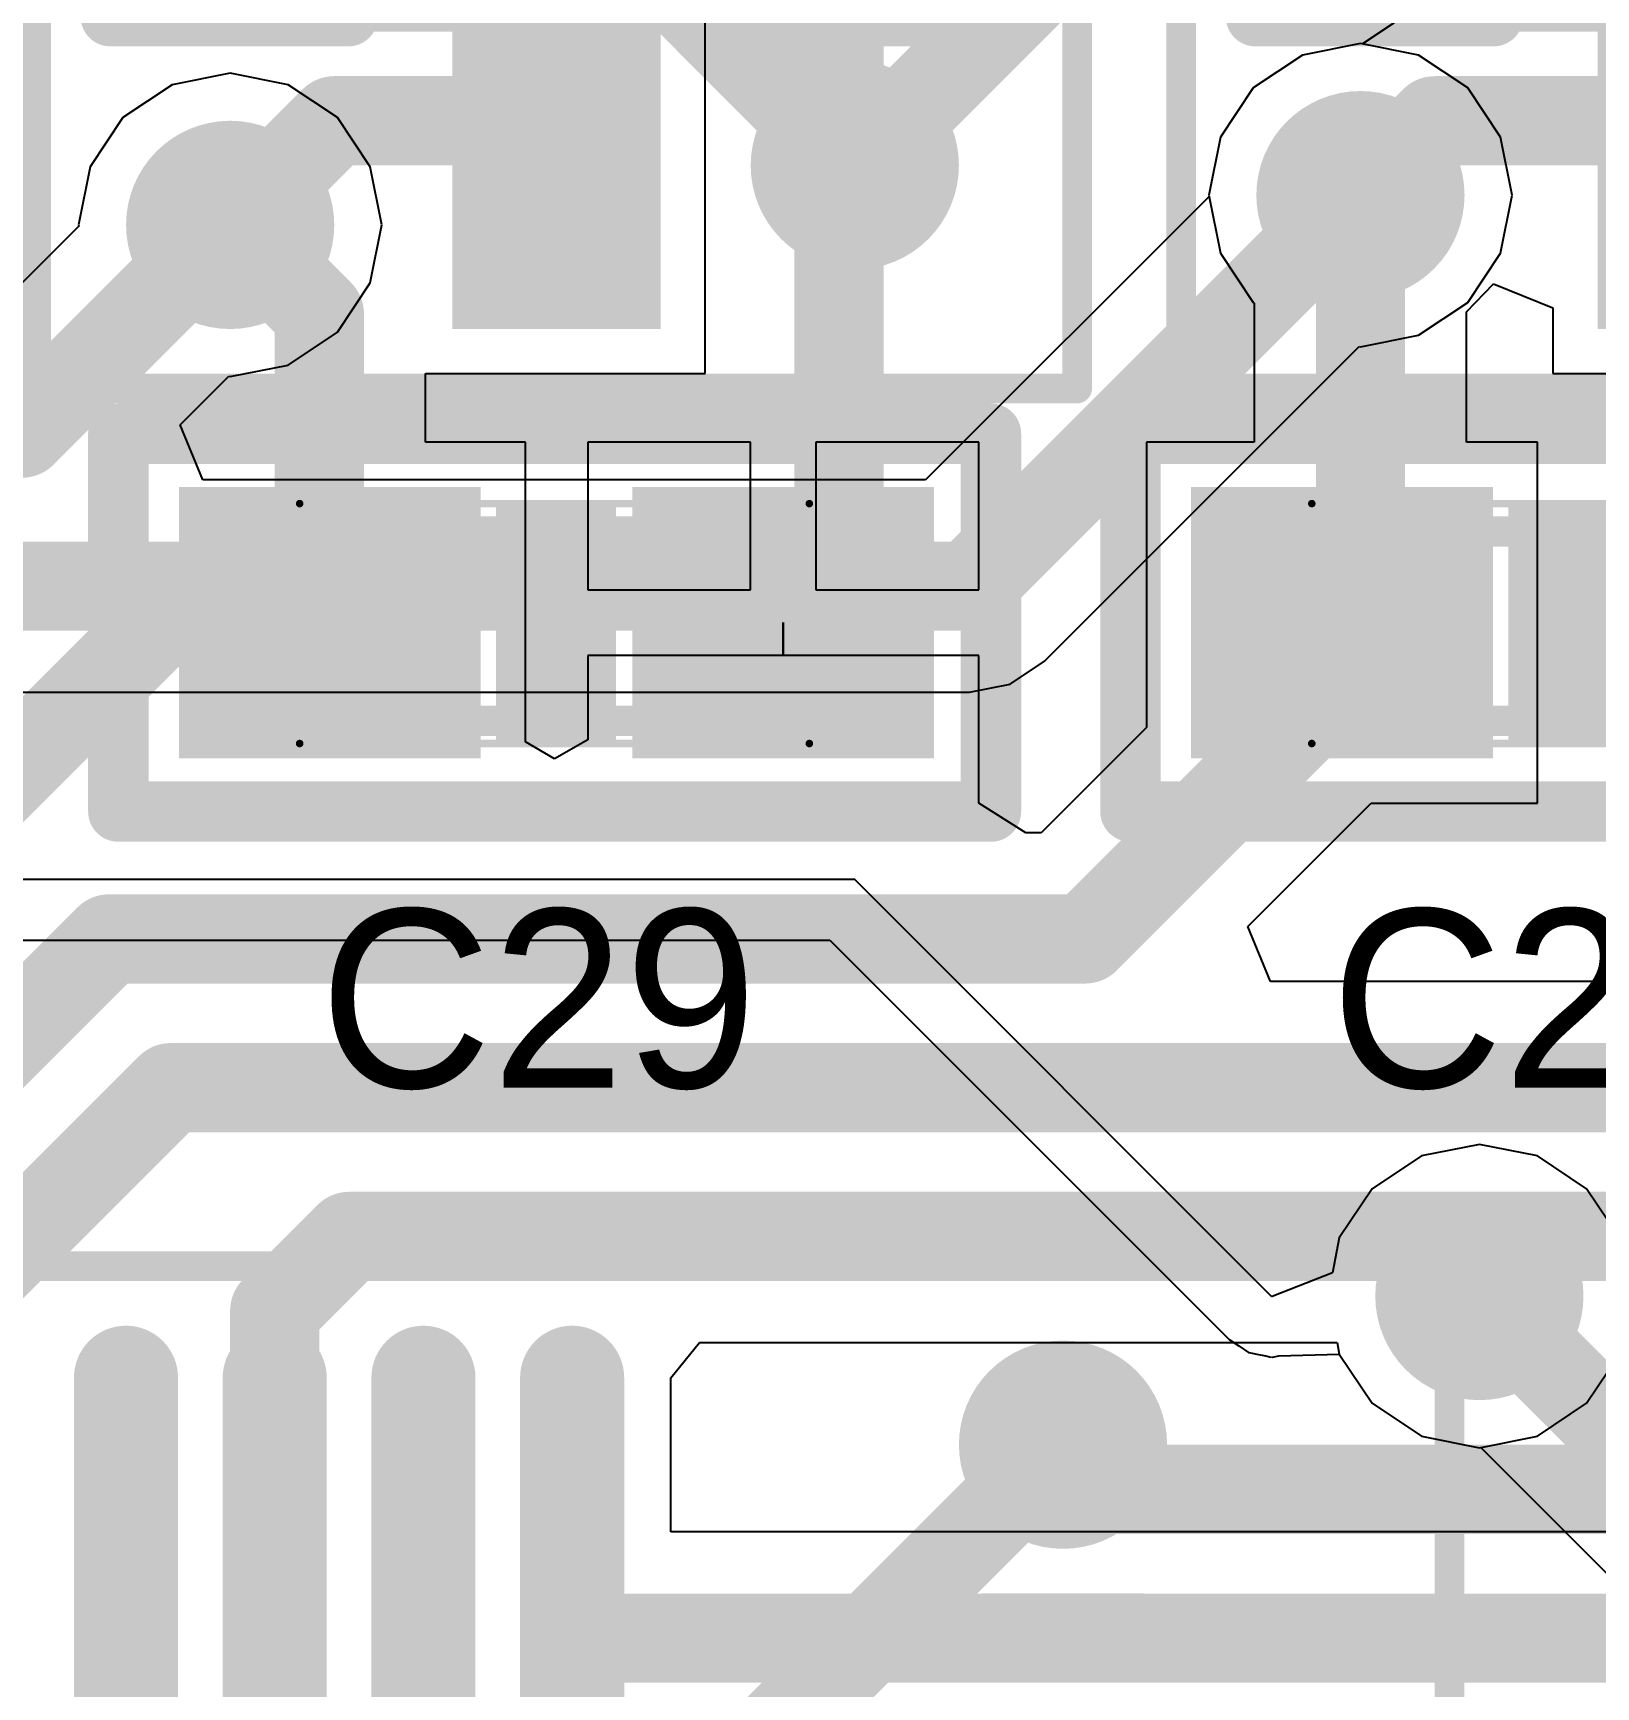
# Model space of a CAD drawing. Header units: millimetres. Extents: x 59 to 152, y 30 to 146.
# Drawn here: x 78.44 to 83.69, y 129.09 to 134.64 of the extents above; entities that cross this region are included whole.
import ezdxf

# ---------------------------------------------------------------- set-up
doc = ezdxf.new("R2010")
doc.units = ezdxf.units.MM
for name, color, linetype in [('BottomLayer', 5, 'Continuous'), ('BottomSolder', 6, 'Continuous'), ('Mechanical13', 56, 'Continuous'), ('Mechanical15', 56, 'Continuous'), ('Mechanical16', 56, 'Continuous'), ('Mechanical6', 56, 'Continuous'), ('MultiLayer', 9, 'Continuous'), ('TopLayer', 1, 'Continuous'), ('TopOverlay', 2, 'Continuous'), ('TopPaste', 8, 'Continuous'), ('TopSolder', 216, 'Continuous'), ('ViaHoleLayer', 16, 'Continuous')]:
    doc.layers.add(name, color=color, linetype=linetype)

# ---------------------------------------------------------------- blocks, each defined once
blk = doc.blocks.new('C0603_200')
at = {"layer": 'Mechanical16'}
for points, const_width in [([(0.8635999999999999, 0.4064), (-0.85000084, 0.4064)], 0.0254), ([(-0.85000084, 0.4064), (-0.85000084, -0.3999992)], 0.0254), ([(0.8635999999999999, 0.4064), (0.8635999999999999, -0.3999992)], 0.0254), ([(0.4572, 0.3302), (-0.43200066, 0.3302)], 0.1016), ([(0.4572, -0.30599888), (-0.43200066, -0.30599888)], 0.1016), ([(0.8635999999999999, -0.3999992), (-0.85000084, -0.3999992)], 0.0254)]:
    blk.add_lwpolyline(points, dxfattribs=dict(at, const_width=const_width))
for points, const_width in [([(-0.85635084, 0.4064, 1), (-0.8436508399999999, 0.4064, 1)], 0.0127), ([(-0.85635084, 0.4064, 1), (-0.8436508399999999, 0.4064, 1)], 0.0127), ([(0.85725, 0.4064, 1), (0.86995, 0.4064, 1)], 0.0127), ([(0.85725, 0.4064, 1), (0.86995, 0.4064, 1)], 0.0127), ([(-0.45740066, 0.3302, 1), (-0.40660066, 0.3302, 1)], 0.0508), ([(0.4318, 0.3302, 1), (0.4826, 0.3302, 1)], 0.0508), ([(-0.45740066, -0.30599888, 1), (-0.40660066, -0.30599888, 1)], 0.0508), ([(0.4318, -0.30599888, 1), (0.4826, -0.30599888, 1)], 0.0508), ([(-0.85635084, -0.3999992, 1), (-0.8436508399999999, -0.3999992, 1)], 0.0127), ([(-0.85635084, -0.3999992, 1), (-0.8436508399999999, -0.3999992, 1)], 0.0127), ([(0.85725, -0.3999992, 1), (0.86995, -0.3999992, 1)], 0.0127), ([(0.85725, -0.3999992, 1), (0.86995, -0.3999992, 1)], 0.0127)]:
    blk.add_lwpolyline(points, format="xyb", close=True, dxfattribs=dict(at, const_width=const_width))
for points in [[(-0.8382025399999999, -0.39999666), (-0.43180254, -0.39999666), (-0.8382025399999999, 0.40640254), (-0.43180254, 0.40640254)], [(0.43179746, -0.39999666), (0.83819746, -0.39999666), (0.43179746, 0.40640254), (0.83819746, 0.40640254)]]:
    blk.add_solid(points, dxfattribs=at)
at = {"layer": 'Mechanical6'}
blk.add_solid([(-0.19989292, -0.40010842), (0.20320508, -0.40010842), (-0.19989292, 0.40639238), (0.20320508, 0.40639238)], dxfattribs=at)
at = {"layer": 'TopLayer'}
for points in [[(-1.2192, -0.4064), (-0.3048, -0.4064), (-1.2192, 0.4064), (-0.3048, 0.4064)], [(0.3048, -0.4064), (1.2192, -0.4064), (0.3048, 0.4064), (1.2192, 0.4064)]]:
    blk.add_solid(points, dxfattribs=at)
at = {"layer": 'TopOverlay', "const_width": 0.2032}
for points in [[(1.4732, 0.635), (-1.4605, 0.635)], [(-1.4605, 0.635), (-1.4605, -0.635)], [(1.4732, 0.635), (1.4732, -0.635)], [(1.4732, -0.635), (-1.4605, -0.635)]]:
    blk.add_lwpolyline(points, dxfattribs=at)
at = {"layer": 'TopOverlay', "const_width": 0.1016}
for points in [[(-1.5113, 0.635, 1), (-1.4097, 0.635, 1)], [(-1.5113, 0.635, 1), (-1.4097, 0.635, 1)], [(1.4224, 0.635, 1), (1.524, 0.635, 1)], [(1.4224, 0.635, 1), (1.524, 0.635, 1)], [(-1.5113, -0.635, 1), (-1.4097, -0.635, 1)], [(-1.5113, -0.635, 1), (-1.4097, -0.635, 1)], [(1.4224, -0.635, 1), (1.524, -0.635, 1)], [(1.4224, -0.635, 1), (1.524, -0.635, 1)]]:
    blk.add_lwpolyline(points, format="xyb", close=True, dxfattribs=at)
at = {"layer": 'TopPaste'}
for points in [[(-1.2192, -0.4064), (-0.3048, -0.4064), (-1.2192, 0.4064), (-0.3048, 0.4064)], [(0.3048, -0.4064), (1.2192, -0.4064), (0.3048, 0.4064), (1.2192, 0.4064)]]:
    blk.add_solid(points, dxfattribs=at)
at = {"layer": 'TopSolder'}
for points in [[(-1.2691999, -0.4563999), (-0.2548001, -0.4563999), (-1.2691999, 0.4563999), (-0.2548001, 0.4563999)], [(0.2548001, -0.4563999), (1.2691999, -0.4563999), (0.2548001, 0.4563999), (1.2691999, 0.4563999)]]:
    blk.add_solid(points, dxfattribs=at)
blk = doc.blocks.new('C0603_201')
at = {"layer": 'Mechanical16'}
for points, const_width in [([(0.8635999999999999, 0.4064), (-0.85000084, 0.4064)], 0.0254), ([(-0.85000084, 0.4064), (-0.85000084, -0.3999992)], 0.0254), ([(0.8635999999999999, 0.4064), (0.8635999999999999, -0.3999992)], 0.0254), ([(0.4572, 0.3302), (-0.43200066, 0.3302)], 0.1016), ([(0.4572, -0.30599888), (-0.43200066, -0.30599888)], 0.1016), ([(0.8635999999999999, -0.3999992), (-0.85000084, -0.3999992)], 0.0254)]:
    blk.add_lwpolyline(points, dxfattribs=dict(at, const_width=const_width))
for points, const_width in [([(-0.85635084, 0.4064, 1), (-0.8436508399999999, 0.4064, 1)], 0.0127), ([(-0.85635084, 0.4064, 1), (-0.8436508399999999, 0.4064, 1)], 0.0127), ([(0.85725, 0.4064, 1), (0.86995, 0.4064, 1)], 0.0127), ([(0.85725, 0.4064, 1), (0.86995, 0.4064, 1)], 0.0127), ([(-0.45740066, 0.3302, 1), (-0.40660066, 0.3302, 1)], 0.0508), ([(0.4318, 0.3302, 1), (0.4826, 0.3302, 1)], 0.0508), ([(-0.45740066, -0.30599888, 1), (-0.40660066, -0.30599888, 1)], 0.0508), ([(0.4318, -0.30599888, 1), (0.4826, -0.30599888, 1)], 0.0508), ([(-0.85635084, -0.3999992, 1), (-0.8436508399999999, -0.3999992, 1)], 0.0127), ([(-0.85635084, -0.3999992, 1), (-0.8436508399999999, -0.3999992, 1)], 0.0127), ([(0.85725, -0.3999992, 1), (0.86995, -0.3999992, 1)], 0.0127), ([(0.85725, -0.3999992, 1), (0.86995, -0.3999992, 1)], 0.0127)]:
    blk.add_lwpolyline(points, format="xyb", close=True, dxfattribs=dict(at, const_width=const_width))
for points in [[(-0.83824064, -0.3999992), (-0.43184064, -0.3999992), (-0.83824064, 0.4064), (-0.43184064, 0.4064)], [(0.43175936, -0.3999992), (0.8381593599999999, -0.3999992), (0.43175936, 0.4064), (0.8381593599999999, 0.4064)]]:
    blk.add_solid(points, dxfattribs=at)
at = {"layer": 'Mechanical6'}
blk.add_solid([(-0.19989292, -0.40010842), (0.20320508, -0.40010842), (-0.19989292, 0.40639238), (0.20320508, 0.40639238)], dxfattribs=at)
at = {"layer": 'TopLayer'}
for points in [[(-1.2192, -0.4064), (-0.3048, -0.4064), (-1.2192, 0.4064), (-0.3048, 0.4064)], [(0.3048, -0.4064), (1.2192, -0.4064), (0.3048, 0.4064), (1.2192, 0.4064)]]:
    blk.add_solid(points, dxfattribs=at)
at = {"layer": 'TopOverlay', "const_width": 0.2032}
for points in [[(1.4732, 0.635), (-1.4605, 0.635)], [(-1.4605, 0.635), (-1.4605, -0.635)], [(1.4732, 0.635), (1.4732, -0.635)], [(1.4732, -0.635), (-1.4605, -0.635)]]:
    blk.add_lwpolyline(points, dxfattribs=at)
at = {"layer": 'TopOverlay', "const_width": 0.1016}
for points in [[(-1.5113, 0.635, 1), (-1.4097, 0.635, 1)], [(-1.5113, 0.635, 1), (-1.4097, 0.635, 1)], [(1.4224, 0.635, 1), (1.524, 0.635, 1)], [(1.4224, 0.635, 1), (1.524, 0.635, 1)], [(-1.5113, -0.635, 1), (-1.4097, -0.635, 1)], [(-1.5113, -0.635, 1), (-1.4097, -0.635, 1)], [(1.4224, -0.635, 1), (1.524, -0.635, 1)], [(1.4224, -0.635, 1), (1.524, -0.635, 1)]]:
    blk.add_lwpolyline(points, format="xyb", close=True, dxfattribs=at)
at = {"layer": 'TopPaste'}
for points in [[(-1.2192, -0.4064), (-0.3048, -0.4064), (-1.2192, 0.4064), (-0.3048, 0.4064)], [(0.3048, -0.4064), (1.2192, -0.4064), (0.3048, 0.4064), (1.2192, 0.4064)]]:
    blk.add_solid(points, dxfattribs=at)
at = {"layer": 'TopSolder'}
for points in [[(-1.2691999, -0.4563999), (-0.2548001, -0.4563999), (-1.2691999, 0.4563999), (-0.2548001, 0.4563999)], [(0.2548001, -0.4563999), (1.2691999, -0.4563999), (0.2548001, 0.4563999), (1.2691999, 0.4563999)]]:
    blk.add_solid(points, dxfattribs=at)
blk = doc.blocks.new('SOT23_N_218')
at = {"layer": 'Mechanical13', "const_width": 0.0999998}
for points in [[(-0.7000011399999999, -1.49999954), (-0.7000011399999999, 1.49999954)], [(0.6999985999999999, 1.49999954), (-0.7000011399999999, 1.49999954)], [(0.6999985999999999, -1.49999954), (0.6999985999999999, 1.49999954)], [(0.6999985999999999, -1.49999954), (-0.7000011399999999, -1.49999954)]]:
    blk.add_lwpolyline(points, dxfattribs=at)
at = {"layer": 'Mechanical13', "const_width": 0.0499999}
for points in [[(-0.72499982, 1.49999954, 1), (-0.67500246, 1.49999954, 1)], [(-0.72499982, 1.49999954, 1), (-0.67500246, 1.49999954, 1)], [(0.67499992, 1.49999954, 1), (0.72499728, 1.49999954, 1)], [(0.67499992, 1.49999954, 1), (0.72499728, 1.49999954, 1)], [(-0.72499982, -1.49999954, 1), (-0.67500246, -1.49999954, 1)], [(-0.72499982, -1.49999954, 1), (-0.67500246, -1.49999954, 1)], [(0.67499992, -1.49999954, 1), (0.72499728, -1.49999954, 1)], [(0.67499992, -1.49999954, 1), (0.72499728, -1.49999954, 1)]]:
    blk.add_lwpolyline(points, format="xyb", close=True, dxfattribs=at)
at = {"layer": 'Mechanical15', "const_width": 0.0999998}
for points in [[(-1.95000118, -1.74999904), (-1.95000118, 1.75000158)], [(1.94999864, 1.75000158), (-1.95000118, 1.75000158)], [(1.94999864, -1.74999904), (1.94999864, 1.75000158)], [(0, -0.499999), (0, 0.50000154)], [(0.499999, 0), (-0.50000154, 0)], [(1.94999864, -1.74999904), (-1.95000118, -1.74999904)]]:
    blk.add_lwpolyline(points, dxfattribs=at)
at = {"layer": 'Mechanical15', "const_width": 0.0499999}
for points in [[(-1.97499986, 1.75000158, 1), (-1.9250025, 1.75000158, 1)], [(-1.97499986, 1.75000158, 1), (-1.9250025, 1.75000158, 1)], [(1.92499996, 1.75000158, 1), (1.97499732, 1.75000158, 1)], [(1.92499996, 1.75000158, 1), (1.97499732, 1.75000158, 1)], [(-0.02499868, 0.50000154, 1), (0.02499868, 0.50000154, 1)], [(-0.52500022, 0, 1), (-0.47500286, 0, 1)], [(0.47500032, 0, 1), (0.52499768, 0, 1)], [(-0.02499868, -0.499999, 1), (0.02499868, -0.499999, 1)], [(-1.97499986, -1.74999904, 1), (-1.9250025, -1.74999904, 1)], [(-1.97499986, -1.74999904, 1), (-1.9250025, -1.74999904, 1)], [(1.92499996, -1.74999904, 1), (1.97499732, -1.74999904, 1)], [(1.92499996, -1.74999904, 1), (1.97499732, -1.74999904, 1)]]:
    blk.add_lwpolyline(points, format="xyb", close=True, dxfattribs=at)
at = {"layer": 'TopLayer'}
for points in [[(-0.40000174, 0.6500012399999999), (-0.40000174, 1.25000004), (-1.69999914, 0.6500012399999999), (-1.69999914, 1.25000004)], [(1.69999914, -0.2999994), (1.69999914, 0.2999994), (0.40000174, -0.2999994), (0.40000174, 0.2999994)], [(-0.40000174, -1.2499975), (-0.40000174, -0.6499986999999999), (-1.69999914, -1.2499975), (-1.69999914, -0.6499986999999999)]]:
    blk.add_solid(points, dxfattribs=at)
at = {"layer": 'TopOverlay'}
for points, const_width in [([(-0.9249994199999999, 1.80000148, 1), (-1.17500146, 1.80000148, 1)], 0.2499995), ([(-1.2375007, 1.80000148, 1), (-1.11250222, 1.80000148, 1)], 0.12499848), ([(-0.98749866, 1.80000148, 1), (-0.86250018, 1.80000148, 1)], 0.12499848), ([(-0.0499999, 1.49999954, 1), (0.0499999, 1.49999954, 1)], 0.0999998), ([(0.6499986999999999, 1.49999954, 1), (0.7499985, 1.49999954, 1)], 0.0999998), ([(0.6499986999999999, 1.49999954, 1), (0.7499985, 1.49999954, 1)], 0.0999998), ([(0.6499986999999999, 0.7000011399999999, 1), (0.7499985, 0.7000011399999999, 1)], 0.0999998), ([(0.6499986999999999, -0.6999985999999999, 1), (0.7499985, -0.6999985999999999, 1)], 0.0999998), ([(-0.0499999, -1.49999954, 1), (0.0499999, -1.49999954, 1)], 0.0999998), ([(0.6499986999999999, -1.49999954, 1), (0.7499985, -1.49999954, 1)], 0.0999998), ([(0.6499986999999999, -1.49999954, 1), (0.7499985, -1.49999954, 1)], 0.0999998)]:
    blk.add_lwpolyline(points, format="xyb", close=True, dxfattribs=dict(at, const_width=const_width))
at = {"layer": 'TopOverlay', "const_width": 0.1999996}
for points in [[(0.6999985999999999, 1.49999954), (0, 1.49999954)], [(0.6999985999999999, 0.7000011399999999), (0.6999985999999999, 1.49999954)], [(0.6999985999999999, -1.49999954), (0.6999985999999999, -0.6999985999999999)], [(0.6999985999999999, -1.49999954), (0, -1.49999954)]]:
    blk.add_lwpolyline(points, dxfattribs=at)
at = {"layer": 'TopPaste'}
for points in [[(-0.40000174, 0.6500012399999999), (-0.40000174, 1.25000004), (-1.69999914, 0.6500012399999999), (-1.69999914, 1.25000004)], [(1.69999914, -0.2999994), (1.69999914, 0.2999994), (0.40000174, -0.2999994), (0.40000174, 0.2999994)], [(-0.40000174, -1.2499975), (-0.40000174, -0.6499986999999999), (-1.69999914, -1.2499975), (-1.69999914, -0.6499986999999999)]]:
    blk.add_solid(points, dxfattribs=at)
at = {"layer": 'TopSolder'}
for points in [[(-0.35000184, 0.6000013399999999), (-0.35000184, 1.29999994), (-1.74999904, 0.6000013399999999), (-1.74999904, 1.29999994)], [(1.74999904, -0.3499993), (1.74999904, 0.3499993), (0.35000184, -0.3499993), (0.35000184, 0.3499993)], [(-0.35000184, -1.2999974), (-0.35000184, -0.5999987999999999), (-1.74999904, -1.2999974), (-1.74999904, -0.5999987999999999)]]:
    blk.add_solid(points, dxfattribs=at)
blk = doc.blocks.new('SOT23_N_219')
at = {"layer": 'Mechanical13', "const_width": 0.0999998}
for points in [[(-0.7000011399999999, -1.49999954), (-0.7000011399999999, 1.49999954)], [(0.6999985999999999, 1.49999954), (-0.7000011399999999, 1.49999954)], [(0.6999985999999999, -1.49999954), (0.6999985999999999, 1.49999954)], [(0.6999985999999999, -1.49999954), (-0.7000011399999999, -1.49999954)]]:
    blk.add_lwpolyline(points, dxfattribs=at)
at = {"layer": 'Mechanical13', "const_width": 0.0499999}
for points in [[(-0.72499982, 1.49999954, 1), (-0.67500246, 1.49999954, 1)], [(-0.72499982, 1.49999954, 1), (-0.67500246, 1.49999954, 1)], [(0.67499992, 1.49999954, 1), (0.72499728, 1.49999954, 1)], [(0.67499992, 1.49999954, 1), (0.72499728, 1.49999954, 1)], [(-0.72499982, -1.49999954, 1), (-0.67500246, -1.49999954, 1)], [(-0.72499982, -1.49999954, 1), (-0.67500246, -1.49999954, 1)], [(0.67499992, -1.49999954, 1), (0.72499728, -1.49999954, 1)], [(0.67499992, -1.49999954, 1), (0.72499728, -1.49999954, 1)]]:
    blk.add_lwpolyline(points, format="xyb", close=True, dxfattribs=at)
at = {"layer": 'Mechanical15', "const_width": 0.0999998}
for points in [[(-1.95000118, -1.74999904), (-1.95000118, 1.75000158)], [(1.94999864, 1.75000158), (-1.95000118, 1.75000158)], [(1.94999864, -1.74999904), (1.94999864, 1.75000158)], [(0, -0.499999), (0, 0.50000154)], [(0.499999, 0), (-0.50000154, 0)], [(1.94999864, -1.74999904), (-1.95000118, -1.74999904)]]:
    blk.add_lwpolyline(points, dxfattribs=at)
at = {"layer": 'Mechanical15', "const_width": 0.0499999}
for points in [[(-1.97499986, 1.75000158, 1), (-1.9250025, 1.75000158, 1)], [(-1.97499986, 1.75000158, 1), (-1.9250025, 1.75000158, 1)], [(1.92499996, 1.75000158, 1), (1.97499732, 1.75000158, 1)], [(1.92499996, 1.75000158, 1), (1.97499732, 1.75000158, 1)], [(-0.02499868, 0.50000154, 1), (0.02499868, 0.50000154, 1)], [(-0.52500022, 0, 1), (-0.47500286, 0, 1)], [(0.47500032, 0, 1), (0.52499768, 0, 1)], [(-0.02499868, -0.499999, 1), (0.02499868, -0.499999, 1)], [(-1.97499986, -1.74999904, 1), (-1.9250025, -1.74999904, 1)], [(-1.97499986, -1.74999904, 1), (-1.9250025, -1.74999904, 1)], [(1.92499996, -1.74999904, 1), (1.97499732, -1.74999904, 1)], [(1.92499996, -1.74999904, 1), (1.97499732, -1.74999904, 1)]]:
    blk.add_lwpolyline(points, format="xyb", close=True, dxfattribs=at)
at = {"layer": 'TopLayer'}
for points in [[(-0.40000174, 0.6500012399999999), (-0.40000174, 1.25000004), (-1.69999914, 0.6500012399999999), (-1.69999914, 1.25000004)], [(1.69999914, -0.2999994), (1.69999914, 0.2999994), (0.40000174, -0.2999994), (0.40000174, 0.2999994)], [(-0.40000174, -1.2499975), (-0.40000174, -0.6499986999999999), (-1.69999914, -1.2499975), (-1.69999914, -0.6499986999999999)]]:
    blk.add_solid(points, dxfattribs=at)
at = {"layer": 'TopOverlay'}
for points, const_width in [([(-0.9249994199999999, 1.80000148, 1), (-1.17500146, 1.80000148, 1)], 0.2499995), ([(-1.2375007, 1.80000148, 1), (-1.11250222, 1.80000148, 1)], 0.12499848), ([(-0.98749866, 1.80000148, 1), (-0.86250018, 1.80000148, 1)], 0.12499848), ([(-0.0499999, 1.49999954, 1), (0.0499999, 1.49999954, 1)], 0.0999998), ([(0.6499986999999999, 1.49999954, 1), (0.7499985, 1.49999954, 1)], 0.0999998), ([(0.6499986999999999, 1.49999954, 1), (0.7499985, 1.49999954, 1)], 0.0999998), ([(0.6499986999999999, 0.7000011399999999, 1), (0.7499985, 0.7000011399999999, 1)], 0.0999998), ([(0.6499986999999999, -0.6999985999999999, 1), (0.7499985, -0.6999985999999999, 1)], 0.0999998), ([(-0.0499999, -1.49999954, 1), (0.0499999, -1.49999954, 1)], 0.0999998), ([(0.6499986999999999, -1.49999954, 1), (0.7499985, -1.49999954, 1)], 0.0999998), ([(0.6499986999999999, -1.49999954, 1), (0.7499985, -1.49999954, 1)], 0.0999998)]:
    blk.add_lwpolyline(points, format="xyb", close=True, dxfattribs=dict(at, const_width=const_width))
at = {"layer": 'TopOverlay', "const_width": 0.1999996}
for points in [[(0.6999985999999999, 1.49999954), (0, 1.49999954)], [(0.6999985999999999, 0.7000011399999999), (0.6999985999999999, 1.49999954)], [(0.6999985999999999, -1.49999954), (0.6999985999999999, -0.6999985999999999)], [(0.6999985999999999, -1.49999954), (0, -1.49999954)]]:
    blk.add_lwpolyline(points, dxfattribs=at)
at = {"layer": 'TopPaste'}
for points in [[(-0.40000174, 0.6500012399999999), (-0.40000174, 1.25000004), (-1.69999914, 0.6500012399999999), (-1.69999914, 1.25000004)], [(1.69999914, -0.2999994), (1.69999914, 0.2999994), (0.40000174, -0.2999994), (0.40000174, 0.2999994)], [(-0.40000174, -1.2499975), (-0.40000174, -0.6499986999999999), (-1.69999914, -1.2499975), (-1.69999914, -0.6499986999999999)]]:
    blk.add_solid(points, dxfattribs=at)
at = {"layer": 'TopSolder'}
for points in [[(-0.35000184, 0.6000013399999999), (-0.35000184, 1.29999994), (-1.74999904, 0.6000013399999999), (-1.74999904, 1.29999994)], [(1.74999904, -0.3499993), (1.74999904, 0.3499993), (0.35000184, -0.3499993), (0.35000184, 0.3499993)], [(-0.35000184, -1.2999974), (-0.35000184, -0.5999987999999999), (-1.74999904, -1.2999974), (-1.74999904, -0.5999987999999999)]]:
    blk.add_solid(points, dxfattribs=at)
blk = doc.blocks.new('LQFP64_N_306')
at = {"layer": 'Mechanical15', "const_width": 0.0999998}
for points in [[(-6.6999993, 6.70000184), (-6.6999993, -6.6999993)], [(6.70000184, -6.6999993), (-6.6999993, -6.6999993)]]:
    blk.add_lwpolyline(points, dxfattribs=at)
at = {"layer": 'Mechanical15', "const_width": 0.0499999}
blk.add_lwpolyline([(-6.724997979999999, -6.6999993, 1), (-6.67500062, -6.6999993, 1)], format="xyb", close=True, dxfattribs=at)
blk.add_lwpolyline([(-6.724997979999999, -6.6999993, 1), (-6.67500062, -6.6999993, 1)], format="xyb", close=True, dxfattribs=at)
at = {"layer": 'TopLayer', "const_width": 0.2499995}
for points in [[(-3.75000012, -4.77499934), (-3.75000012, -6.32499878)], [(-3.24999858, -4.77499934), (-3.24999858, -6.32499878)], [(-2.74999958, -4.77499934), (-2.74999958, -6.32499878)], [(-2.24999804, -4.77499934), (-2.24999804, -6.32499878)]]:
    blk.add_lwpolyline(points, dxfattribs=at)
at = {"layer": 'TopLayer', "const_width": 0.12499848}
for points in [[(-3.81249936, -6.32499878, 1), (-3.68750088, -6.32499878, 1)], [(-3.31249782, -6.32499878, 1), (-3.18749934, -6.32499878, 1)], [(-2.81249882, -6.32499878, 1), (-2.68750034, -6.32499878, 1)], [(-2.31249728, -6.32499878, 1), (-2.1874988, -6.32499878, 1)]]:
    blk.add_lwpolyline(points, format="xyb", close=True, dxfattribs=at)
at = {"layer": 'TopPaste', "const_width": 0.2499995}
for points in [[(-3.75000012, -4.77499934), (-3.75000012, -6.32499878)], [(-3.24999858, -4.77499934), (-3.24999858, -6.32499878)], [(-2.74999958, -4.77499934), (-2.74999958, -6.32499878)], [(-2.24999804, -4.77499934), (-2.24999804, -6.32499878)]]:
    blk.add_lwpolyline(points, dxfattribs=at)
at = {"layer": 'TopPaste', "const_width": 0.12499848}
for points in [[(-3.81249936, -6.32499878, 1), (-3.68750088, -6.32499878, 1)], [(-3.31249782, -6.32499878, 1), (-3.18749934, -6.32499878, 1)], [(-2.81249882, -6.32499878, 1), (-2.68750034, -6.32499878, 1)], [(-2.31249728, -6.32499878, 1), (-2.1874988, -6.32499878, 1)]]:
    blk.add_lwpolyline(points, format="xyb", close=True, dxfattribs=at)
at = {"layer": 'TopSolder', "const_width": 0.3499993}
for points in [[(-3.75000012, -4.77499934), (-3.75000012, -6.32499878)], [(-3.24999858, -4.77499934), (-3.24999858, -6.32499878)], [(-2.74999958, -4.77499934), (-2.74999958, -6.32499878)], [(-2.24999804, -4.77499934), (-2.24999804, -6.32499878)]]:
    blk.add_lwpolyline(points, dxfattribs=at)
at = {"layer": 'TopSolder', "const_width": 0.17499838}
for points in [[(-3.83750058, -6.32499878, 1), (-3.66249966, -6.32499878, 1)], [(-3.33749904, -6.32499878, 1), (-3.16249812, -6.32499878, 1)], [(-2.83750004, -6.32499878, 1), (-2.66249912, -6.32499878, 1)], [(-2.3374985, -6.32499878, 1), (-2.16249758, -6.32499878, 1)]]:
    blk.add_lwpolyline(points, format="xyb", close=True, dxfattribs=at)

msp = doc.modelspace()

# ---------------------------------------------------------------- linework, layer by layer
at = {"layer": 'BottomLayer'}
for p, q in [((82.89999929999999, 134.60979682), (82.70490952, 134.5709907)), ((83.09508908, 134.5709907), (82.89999929999999, 134.60979682)), ((82.70490952, 134.5709907), (82.53951995999999, 134.46048038)), ((83.26047864, 134.46048038), (83.09508908, 134.5709907)), ((78.9049095, 134.4709909), (78.73951994, 134.36048058)), ((79.09999927999999, 134.50979702), (78.9049095, 134.4709909)), ((79.29508906, 134.4709909), (79.09999927999999, 134.50979702)), ((79.46047861999999, 134.36048058), (79.29508906, 134.4709909)), ((82.53951995999999, 134.46048038), (82.42900963999999, 134.29509082)), ((83.37098895999999, 134.29509082), (83.26047864, 134.46048038)), ((78.73951994, 134.36048058), (78.62900961999999, 134.19509102)), ((79.57098893999999, 134.19509102), (79.46047861999999, 134.36048058)), ((82.42900963999999, 134.29509082), (82.39020352, 134.10000104)), ((83.40979508, 134.10000104), (83.37098895999999, 134.29509082)), ((78.62900961999999, 134.19509102), (78.5902035, 134.00000124)), ((79.60979506, 134.00000124), (79.57098893999999, 134.19509102)), ((82.39105441999999, 134.09572876), (81.43798038, 133.14265472)), ((82.39020352, 134.10000104), (82.39105441999999, 134.09572876)), ((83.37098895999999, 133.90491126), (83.40979508, 134.10000104)), ((78.59105439999999, 133.99572896), (78.25218283999999, 133.6568574)), ((78.5902035, 134.00000124), (78.59105439999999, 133.99572896)), ((79.57098893999999, 133.80491146), (79.60979506, 134.00000124)), ((83.26047864, 133.7395217), (83.37098895999999, 133.90491126)), ((79.46047861999999, 133.6395219), (79.57098893999999, 133.80491146)), ((83.09508908, 133.62901138), (83.26047864, 133.7395217)), ((79.29508906, 133.52901158), (79.46047861999999, 133.6395219)), ((81.83813198, 132.53346112), (82.89572702, 133.59105616)), ((82.89572702, 133.59105616), (82.89999929999999, 133.59020526)), ((82.89999929999999, 133.59020526), (83.09508908, 133.62901138)), ((79.09999927999999, 133.49020546), (79.29508906, 133.52901158)), ((78.93210273999999, 133.3274321), (79.095727, 133.49105636)), ((79.095727, 133.49105636), (79.09999927999999, 133.49020546)), ((79.00863801999999, 133.14265472), (78.93210273999999, 133.3274321)), ((81.43798038, 133.14265472), (79.00863801999999, 133.14265472)), ((81.72235878, 132.45610542), (81.83813198, 132.53346112)), ((74.84781575999999, 132.42894012), (81.58579567999999, 132.42894012)), ((81.58579567999999, 132.42894012), (81.72235878, 132.45610542)), ((81.20000016, 131.80000056), (74.48018886, 131.80000056)), ((82.60141214, 130.39858858), (81.20000016, 131.80000056)), ((74.48018632, 131.59608174), (81.11553246, 131.59608174)), ((81.11553246, 131.59608174), (82.45721888, 130.25439532)), ((83.10474362, 130.87072886), (82.93935406, 130.76021854)), ((83.2998334, 130.90953498), (83.10474362, 130.87072886)), ((83.49492318, 130.87072886), (83.2998334, 130.90953498)), ((83.66031274, 130.76021854), (83.49492318, 130.87072886)), ((82.93935406, 130.76021854), (82.82884374, 130.59482898)), ((83.77082306, 130.59482898), (83.66031274, 130.76021854)), ((82.82884374, 130.59482898), (82.80547827999999, 130.47736668)), ((82.80547827999999, 130.47736668), (82.60348223999999, 130.39860128)), ((82.60348223999999, 130.39860128), (82.60141214, 130.39858858)), ((82.45721888, 130.25439532), (82.4577472, 130.25404226)), ((82.4577472, 130.25404226), (82.45810533999999, 130.25351394)), ((82.45810533999999, 130.25351394), (82.49076466, 130.23198236)), ((82.49076466, 130.23198236), (82.52337571999999, 130.2101917)), ((82.52337571999999, 130.2101917), (82.5240031, 130.21006724)), ((82.5240031, 130.21006724), (82.52453396, 130.20971672)), ((82.52453396, 130.20971672), (82.56284986, 130.20234056)), ((82.56284986, 130.20234056), (82.58181096, 130.19856866)), ((82.58181096, 130.19856866), (82.59922012, 130.19472564)), ((82.59922012, 130.19472564), (82.60023104, 130.19490598)), ((82.60023104, 130.19490598), (82.60141214, 130.19466976)), ((82.60141214, 130.19466976), (82.60204206, 130.19479422)), ((82.60204206, 130.19479422), (82.60266435999999, 130.19467484)), ((82.60266435999999, 130.19467484), (82.60473445999999, 130.19468754)), ((82.60473445999999, 130.19468754), (82.62603743999999, 130.19906142)), ((82.62603743999999, 130.19906142), (82.82884628, 130.20464688)), ((82.82884628, 130.20464688), (82.93935406, 130.03925986)), ((82.93935406, 130.03925986), (83.10474362, 129.92874954)), ((83.10474362, 129.92874954), (83.2998334, 129.88994342)), ((83.2998334, 129.88994342), (83.30446382, 129.89086544)), ((83.30446382, 129.89086544), (85.5242384, 127.67109086))]:
    msp.add_line(p, q, dxfattribs=at)
at = {"layer": 'BottomLayer', "const_width": 0.2999994}
for points in [[(78.99999948, 136.40000152), (81.20000016, 134.20000084)], [(81.20000016, 134.20000084), (83.3999983, 136.39999898)], [(81.58579567999999, 132.78579742), (82.89999929999999, 134.10000104)], [(78.39999814, 133.3000001), (79.09999927999999, 134.00000124)], [(74.42633832, 133.3000001), (78.39999814, 133.3000001)], [(74.70000046, 132.78579742), (81.58579567999999, 132.78579742)], [(83.2998334, 130.3997392), (83.30026266, 130.3997392)], [(83.30026266, 130.3997392), (86.00000071999999, 127.70000114)], [(79.81914186, 127.81914238), (81.89999875999999, 129.89999928)]]:
    msp.add_lwpolyline(points, dxfattribs=at)
at = {"layer": 'BottomLayer'}
for points, const_width in [([(81.05000045999999, 134.20000084, 1), (81.34999986, 134.20000084, 1)], 0.2999994), ([(82.7499996, 134.10000104, 1), (83.049999, 134.10000104, 1)], 0.2999994), ([(81.12500157999999, 134.20000084, 1), (81.27499874, 134.20000084, 1)], 0.1499997), ([(81.12500157999999, 134.20000084, 1), (81.27499874, 134.20000084, 1)], 0.1499997), ([(78.94999958, 134.00000124, 1), (79.24999898, 134.00000124, 1)], 0.2999994), ([(82.82500071999999, 134.10000104, 1), (82.97499787999999, 134.10000104, 1)], 0.1499997), ([(79.02500069999999, 134.00000124, 1), (79.17499785999999, 134.00000124, 1)], 0.1499997), ([(78.32499956, 133.3000001, 1), (78.47499672, 133.3000001, 1)], 0.1499997), ([(78.32499956, 133.3000001, 1), (78.47499672, 133.3000001, 1)], 0.1499997), ([(81.51079709999999, 132.78579742, 1), (81.66079425999999, 132.78579742, 1)], 0.1499997), ([(81.51079709999999, 132.78579742, 1), (81.66079425999999, 132.78579742, 1)], 0.1499997), ([(83.1498337, 130.3997392, 1), (83.44983309999999, 130.3997392, 1)], 0.2999994), ([(83.22483482, 130.3997392, 1), (83.37483198, 130.3997392, 1)], 0.1499997), ([(83.22526408, 130.3997392, 1), (83.37526124, 130.3997392, 1)], 0.1499997), ([(83.22526408, 130.3997392, 1), (83.37526124, 130.3997392, 1)], 0.1499997), ([(81.74999906, 129.89999928, 1), (82.04999846, 129.89999928, 1)], 0.2999994), ([(81.82500017999999, 129.89999928, 1), (81.97499734, 129.89999928, 1)], 0.1499997)]:
    msp.add_lwpolyline(points, format="xyb", close=True, dxfattribs=dict(at, const_width=const_width))
at = {"layer": 'BottomSolder', "const_width": 0.3499993}
for points in [[(81.02500178, 134.20000084, 1), (81.37499853999999, 134.20000084, 1)], [(82.72500092, 134.10000104, 1), (83.07499768, 134.10000104, 1)], [(78.9250009, 134.00000124, 1), (79.27499766, 134.00000124, 1)], [(83.12483501999999, 130.3997392, 1), (83.47483178, 130.3997392, 1)], [(81.72500038, 129.89999928, 1), (82.07499714, 129.89999928, 1)]]:
    msp.add_lwpolyline(points, format="xyb", close=True, dxfattribs=at)
at = {"layer": 'MultiLayer', "const_width": 0.2999994}
for points in [[(81.05000045999999, 134.20000084, 1), (81.34999986, 134.20000084, 1)], [(82.7499996, 134.10000104, 1), (83.049999, 134.10000104, 1)], [(78.94999958, 134.00000124, 1), (79.24999898, 134.00000124, 1)], [(83.1498337, 130.3997392, 1), (83.44983309999999, 130.3997392, 1)], [(81.74999906, 129.89999928, 1), (82.04999846, 129.89999928, 1)]]:
    msp.add_lwpolyline(points, format="xyb", close=True, dxfattribs=at)
at = {"layer": 'TopLayer'}
for p, q in [((80.69725541999999, 133.50000224), (80.69725541999999, 135.19999884)), ((83.0134357, 134.67969254), (82.90680142, 134.608443)), ((82.89999929999999, 134.60979682), (82.70490952, 134.5709907)), ((82.90680142, 134.608443), (82.89999929999999, 134.60979682)), ((82.70490952, 134.5709907), (82.53951995999999, 134.46048038)), ((82.53951995999999, 134.46048038), (82.42900963999999, 134.29509082)), ((82.42900963999999, 134.29509082), (82.39020352, 134.10000104)), ((82.39020352, 134.10000104), (82.42900963999999, 133.90491126)), ((82.42900963999999, 133.90491126), (82.53951995999999, 133.7395217)), ((83.25685659999999, 133.70823398), (83.34725773999999, 133.80201586)), ((83.34725773999999, 133.80201586), (83.54725734, 133.72131498)), ((82.53951995999999, 133.7395217), (82.54314199999999, 133.73710108)), ((82.54314199999999, 133.73710108), (82.54314199999999, 133.26954804)), ((83.25685659999999, 133.26954804), (83.25685659999999, 133.70823398)), ((83.54725734, 133.72131498), (83.54725734, 133.50000224)), ((79.75685852, 133.26954804), (79.75685852, 133.50000224)), ((79.75685852, 133.50000224), (80.69725541999999, 133.50000224)), ((83.54725734, 133.50000224), (84.54725533999999, 133.50000224)), ((80.09245347999999, 133.26954804), (79.75685852, 133.26954804)), ((80.09245347999999, 132.26269712), (80.09245347999999, 133.26954804)), ((80.8492541, 133.26954804), (80.30205428, 133.26954804)), ((80.30205428, 133.26954804), (80.30205428, 132.77313806)), ((80.8492541, 132.77313806), (80.8492541, 133.26954804)), ((81.61645347999999, 133.26954804), (81.06925366, 133.26954804)), ((81.06925366, 133.26954804), (81.06925366, 132.77313806)), ((81.61645347999999, 132.77313806), (81.61645347999999, 133.26954804)), ((82.54314199999999, 133.26954804), (82.18080083999999, 133.26954804)), ((82.18080083999999, 133.26954804), (82.18080083999999, 132.31062184)), ((83.49520004, 133.26954804), (83.25685659999999, 133.26954804)), ((83.49520004, 132.05674884), (83.49520004, 133.26954804)), ((80.30205428, 132.77313806), (80.8492541, 132.77313806)), ((81.06925366, 132.77313806), (81.61645347999999, 132.77313806)), ((80.95925387999999, 132.5531385), (80.95925387999999, 132.66313828)), ((80.95925387999999, 132.66313828), (80.95925387999999, 132.66313828)), ((80.95925387999999, 132.66313828), (80.95925387999999, 132.5531385)), ((80.95925387999999, 132.5531385), (80.30205428, 132.5531385)), ((80.30205428, 132.5531385), (80.30205428, 132.26893028)), ((81.61645347999999, 132.5531385), (80.95925387999999, 132.5531385)), ((81.61645347999999, 132.15685786), (81.61645347999999, 132.5531385)), ((82.18080083999999, 132.31062184), (81.82703472, 131.95685572)), ((80.19056606, 132.20533376), (80.09245347999999, 132.26269712)), ((80.30205428, 132.26893028), (80.19056606, 132.20533376)), ((81.61645602, 132.05675138), (81.61645347999999, 132.15685786)), ((81.77507648, 131.95685572), (81.61645602, 132.05675138)), ((82.5211583, 131.6416341), (82.93627303999999, 132.05674884)), ((82.93627303999999, 132.05674884), (83.49520004, 132.05674884)), ((81.82703472, 131.95685572), (81.77507648, 131.95685572)), ((82.59769358, 131.45685672), (82.5211583, 131.6416341)), ((84.00960846, 131.45685672), (82.59769358, 131.45685672)), ((80.5811063, 130.12499756), (80.67806318, 130.24314312)), ((80.67806318, 130.24314312), (82.82118564, 130.24314312)), ((82.82118564, 130.24314312), (82.82884374, 130.20464942)), ((82.82884374, 130.20464942), (82.93935406, 130.03925986)), ((83.66031274, 130.03925986), (83.77082306, 130.20464942)), ((80.5811063, 129.6065988), (80.5811063, 130.12499756)), ((82.93935406, 130.03925986), (83.10474362, 129.92874954)), ((83.49492318, 129.92874954), (83.66031274, 130.03925986)), ((83.10474362, 129.92874954), (83.2998334, 129.88994342)), ((83.2998334, 129.88994342), (83.49492318, 129.92874954)), ((81.62945828, 129.6065988), (80.5811063, 129.6065988)), ((81.63076129999999, 129.60685788), (81.62945828, 129.6065988)), ((82.16923622, 129.60685788), (81.63076129999999, 129.60685788)), ((82.17053924, 129.6065988), (82.16923622, 129.60685788)), ((84.48065908, 129.6065988), (82.17053924, 129.6065988))]:
    msp.add_line(p, q, dxfattribs=at)
at = {"layer": 'TopLayer', "const_width": 0.2999994}
for points in [[(80.19725642, 134.35000054), (80.19725642, 137.4000046)], [(81.14725706, 132.85115162), (81.14725706, 136.45000142)], [(79.09999927999999, 134.00000124), (79.44999858, 134.35000054)], [(79.44999858, 134.35000054), (80.19725642, 134.35000054)], [(82.89999929999999, 134.10000104), (83.14999879999999, 134.35000054)], [(83.14999879999999, 134.35000054), (84.04725633999999, 134.35000054)], [(82.89999929999999, 132.80114918), (82.89999929999999, 134.10000104)], [(79.09999927999999, 134.00000124), (79.40000122, 133.6999993)], [(79.40000122, 132.6984011), (79.40000122, 133.6999993)], [(80.95925387999999, 132.66314844), (81.14725706, 132.85115162)], [(82.89999929999999, 132.80114918), (83.03800004, 132.66314844)], [(77.24973881999999, 131.04974044), (78.86314682, 132.66314844)], [(78.86314682, 132.66314844), (79.43525387999999, 132.66314844)], [(79.40000122, 132.6984011), (79.43525387999999, 132.66314844)], [(81.97485001999999, 131.59999842), (83.03800004, 132.66314844)], [(77.74974035999999, 130.65684308), (78.6928957, 131.59999842)], [(78.6928957, 131.59999842), (81.97485001999999, 131.59999842)], [(78.24973935999999, 130.4497391), (78.89999968, 131.09999942)], [(78.89999968, 131.09999942), (84.15742376, 131.09999942)], [(79.2497399, 130.3497393), (79.50000102, 130.60000042)], [(79.50000102, 130.60000042), (83.50000064, 130.60000042)], [(83.2998334, 130.39983318), (83.50000064, 130.60000042)], [(83.50000064, 130.60000042), (84.4961099, 130.60000042)], [(83.2998334, 130.3997392), (83.2998334, 130.39983318)], [(79.2497399, 129.35000038), (79.2497399, 130.3497393)], [(81.89999875999999, 129.89999928), (82.04999846, 129.74999958)], [(82.04999846, 129.74999958), (82.3763402, 129.74999958)], [(82.3763402, 129.74999958), (82.37659928, 129.7497405)], [(82.37659928, 129.7497405), (84.4213704, 129.7497405)], [(78.74973836, 128.15026186), (78.74973836, 129.35000038)], [(79.2497399, 127.74973942), (79.2497399, 129.35000038)], [(79.7497389, 129.35000038), (79.74974144, 129.34999784)], [(79.74974144, 126.95025918), (79.74974144, 129.34999784)], [(80.24974044, 129.35000038), (80.34999932, 129.2497415)], [(80.34999932, 129.2497415), (84.62847438, 129.2497415)], [(81.63076129999999, 129.25000058), (82.16923622, 129.25000058)]]:
    msp.add_lwpolyline(points, dxfattribs=at)
at = {"layer": 'TopLayer'}
for points, const_width in [([(79.375, 134.35000054, 1), (79.52499716, 134.35000054, 1)], 0.1499997), ([(79.375, 134.35000054, 1), (79.52499716, 134.35000054, 1)], 0.1499997), ([(80.12225783999999, 134.35000054, 1), (80.272255, 134.35000054, 1)], 0.1499997), ([(80.12225783999999, 134.35000054, 1), (80.272255, 134.35000054, 1)], 0.1499997), ([(81.05000045999999, 134.20000084, 1), (81.34999986, 134.20000084, 1)], 0.2999994), ([(83.07500021999999, 134.35000054, 1), (83.22499737999999, 134.35000054, 1)], 0.1499997), ([(83.07500021999999, 134.35000054, 1), (83.22499737999999, 134.35000054, 1)], 0.1499997), ([(82.7499996, 134.10000104, 1), (83.049999, 134.10000104, 1)], 0.2999994), ([(78.94999958, 134.00000124, 1), (79.24999898, 134.00000124, 1)], 0.2999994), ([(82.82500071999999, 134.10000104, 1), (82.97499787999999, 134.10000104, 1)], 0.1499997), ([(82.82500071999999, 134.10000104, 1), (82.97499787999999, 134.10000104, 1)], 0.1499997), ([(79.02500069999999, 134.00000124, 1), (79.17499785999999, 134.00000124, 1)], 0.1499997), ([(79.02500069999999, 134.00000124, 1), (79.17499785999999, 134.00000124, 1)], 0.1499997), ([(79.32500264, 133.6999993, 1), (79.47499979999999, 133.6999993, 1)], 0.1499997), ([(79.32500264, 133.6999993, 1), (79.47499979999999, 133.6999993, 1)], 0.1499997), ([(81.07225848, 132.85115162, 1), (81.22225564, 132.85115162, 1)], 0.1499997), ([(81.07225848, 132.85115162, 1), (81.22225564, 132.85115162, 1)], 0.1499997), ([(82.82500071999999, 132.80114918, 1), (82.97499787999999, 132.80114918, 1)], 0.1499997), ([(82.82500071999999, 132.80114918, 1), (82.97499787999999, 132.80114918, 1)], 0.1499997), ([(78.78814824, 132.66314844, 1), (78.9381454, 132.66314844, 1)], 0.1499997), ([(78.78814824, 132.66314844, 1), (78.9381454, 132.66314844, 1)], 0.1499997), ([(79.32500264, 132.6984011, 1), (79.47499979999999, 132.6984011, 1)], 0.1499997), ([(79.32500264, 132.6984011, 1), (79.47499979999999, 132.6984011, 1)], 0.1499997), ([(79.36025529999999, 132.66314844, 1), (79.51025245999999, 132.66314844, 1)], 0.1499997), ([(79.36025529999999, 132.66314844, 1), (79.51025245999999, 132.66314844, 1)], 0.1499997), ([(80.88425529999999, 132.66314844, 1), (81.03425245999999, 132.66314844, 1)], 0.1499997), ([(82.96300146, 132.66314844, 1), (83.11299862, 132.66314844, 1)], 0.1499997), ([(82.96300146, 132.66314844, 1), (83.11299862, 132.66314844, 1)], 0.1499997), ([(78.61789712, 131.59999842, 1), (78.76789428, 131.59999842, 1)], 0.1499997), ([(78.61789712, 131.59999842, 1), (78.76789428, 131.59999842, 1)], 0.1499997), ([(81.89985143999999, 131.59999842, 1), (82.04984859999999, 131.59999842, 1)], 0.1499997), ([(81.89985143999999, 131.59999842, 1), (82.04984859999999, 131.59999842, 1)], 0.1499997), ([(78.8250011, 131.09999942, 1), (78.97499825999999, 131.09999942, 1)], 0.1499997), ([(78.8250011, 131.09999942, 1), (78.97499825999999, 131.09999942, 1)], 0.1499997), ([(79.42500244, 130.60000042, 1), (79.5749996, 130.60000042, 1)], 0.1499997), ([(79.42500244, 130.60000042, 1), (79.5749996, 130.60000042, 1)], 0.1499997), ([(83.42500206, 130.60000042, 1), (83.57499922, 130.60000042, 1)], 0.1499997), ([(83.42500206, 130.60000042, 1), (83.57499922, 130.60000042, 1)], 0.1499997), ([(83.42500206, 130.60000042, 1), (83.57499922, 130.60000042, 1)], 0.1499997), ([(83.1498337, 130.3997392, 1), (83.44983309999999, 130.3997392, 1)], 0.2999994), ([(83.22483482, 130.39983318, 1), (83.37483198, 130.39983318, 1)], 0.1499997), ([(83.22483482, 130.39983318, 1), (83.37483198, 130.39983318, 1)], 0.1499997), ([(83.22483482, 130.3997392, 1), (83.37483198, 130.3997392, 1)], 0.1499997), ([(79.17474132, 130.3497393, 1), (79.32473848, 130.3497393, 1)], 0.1499997), ([(79.17474132, 130.3497393, 1), (79.32473848, 130.3497393, 1)], 0.1499997), ([(81.74999906, 129.89999928, 1), (82.04999846, 129.89999928, 1)], 0.2999994), ([(81.82500017999999, 129.89999928, 1), (81.97499734, 129.89999928, 1)], 0.1499997), ([(81.97499988, 129.74999958, 1), (82.12499704, 129.74999958, 1)], 0.1499997), ([(81.97499988, 129.74999958, 1), (82.12499704, 129.74999958, 1)], 0.1499997), ([(82.30134162, 129.74999958, 1), (82.45133878, 129.74999958, 1)], 0.1499997), ([(82.30134162, 129.74999958, 1), (82.45133878, 129.74999958, 1)], 0.1499997), ([(82.3016007, 129.7497405, 1), (82.45159785999999, 129.7497405, 1)], 0.1499997), ([(82.3016007, 129.7497405, 1), (82.45159785999999, 129.7497405, 1)], 0.1499997), ([(78.67473978, 129.35000038, 1), (78.82473694, 129.35000038, 1)], 0.1499997), ([(79.17474132, 129.35000038, 1), (79.32473848, 129.35000038, 1)], 0.1499997), ([(79.17474132, 129.35000038, 1), (79.32473848, 129.35000038, 1)], 0.1499997), ([(79.67474032, 129.35000038, 1), (79.82473748, 129.35000038, 1)], 0.1499997), ([(79.67474286, 129.34999784, 1), (79.82474002, 129.34999784, 1)], 0.1499997), ([(79.67474286, 129.34999784, 1), (79.82474002, 129.34999784, 1)], 0.1499997), ([(80.17474186, 129.35000038, 1), (80.32473902, 129.35000038, 1)], 0.1499997), ([(80.27500074, 129.2497415, 1), (80.4249979, 129.2497415, 1)], 0.1499997), ([(80.27500074, 129.2497415, 1), (80.4249979, 129.2497415, 1)], 0.1499997), ([(81.55576271999999, 129.25000058, 1), (81.70575988, 129.25000058, 1)], 0.1499997), ([(82.09423763999999, 129.25000058, 1), (82.2442348, 129.25000058, 1)], 0.1499997)]:
    msp.add_lwpolyline(points, format="xyb", close=True, dxfattribs=dict(at, const_width=const_width))
at = {"layer": 'TopSolder', "const_width": 0.3499993}
for points in [[(81.02500178, 134.20000084, 1), (81.37499853999999, 134.20000084, 1)], [(82.72500092, 134.10000104, 1), (83.07499768, 134.10000104, 1)], [(78.9250009, 134.00000124, 1), (79.27499766, 134.00000124, 1)], [(83.12483501999999, 130.3997392, 1), (83.47483178, 130.3997392, 1)], [(81.72500038, 129.89999928, 1), (82.07499714, 129.89999928, 1)]]:
    msp.add_lwpolyline(points, format="xyb", close=True, dxfattribs=at)
at = {"layer": 'ViaHoleLayer', "const_width": 0.1499997}
for points in [[(81.12500157999999, 134.20000084, 1), (81.27499874, 134.20000084, 1)], [(82.82500071999999, 134.10000104, 1), (82.97499787999999, 134.10000104, 1)], [(79.02500069999999, 134.00000124, 1), (79.17499785999999, 134.00000124, 1)], [(83.22483482, 130.3997392, 1), (83.37483198, 130.3997392, 1)], [(81.82500017999999, 129.89999928, 1), (81.97499734, 129.89999928, 1)]]:
    msp.add_lwpolyline(points, format="xyb", close=True, dxfattribs=at)

# ---------------------------------------------------------------- block references
for name, p, rotation in [('SOT23_N_219', (80.19725642, 135.40000098), 270), ('SOT23_N_218', (84.04725633999999, 135.40000098), 270), ('C0603_201', (80.19725387999999, 132.66314844), 180), ('C0603_200', (83.60000044, 132.66314844), 180), ('LQFP64_N_306', (76.49974032, 123.80000132), 180)]:
    msp.add_blockref(name, p, dxfattribs=dict(rotation=rotation))

# ---------------------------------------------------------------- texts
at = {"layer": 'TopOverlay'}
for s, p in [('C29', (79.40000122, 131.09999942)), ('C28', (82.7999995, 131.09999942))]:
    msp.add_text(s, height=0.5999987999999999, dxfattribs=at).set_placement(p)

doc.saveas('drawing.dxf')
